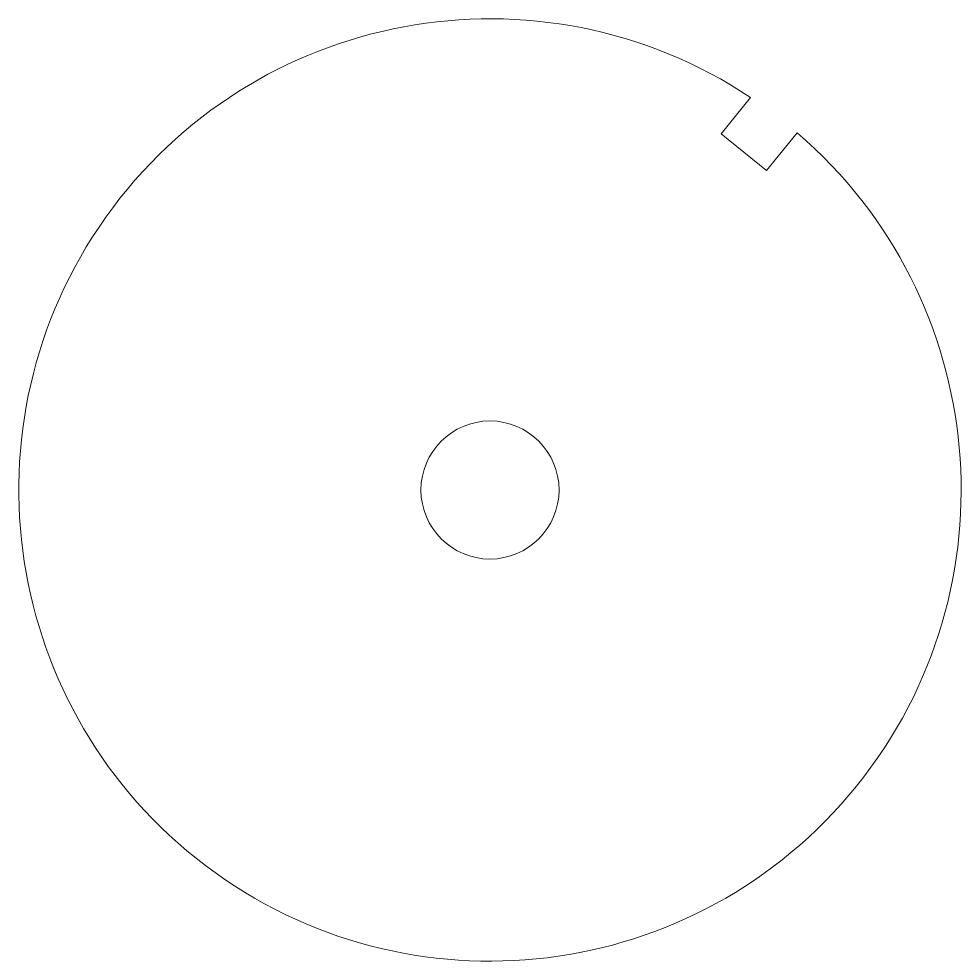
# Model space of a CAD drawing. Header units: inches. Extents: x 0.44 to 7.69, y 0.84 to 8.09.
import ezdxf

# ---------------------------------------------------------------- set-up
doc = ezdxf.new("R2010")
doc.units = ezdxf.units.IN
doc.header["$MEASUREMENT"] = 0

msp = doc.modelspace()

# ---------------------------------------------------------------- linework, layer by layer
at = {"color": 7, "linetype": 'Continuous', "lineweight": 15}
for p, q in [((5.8437, 7.2029), (6.0706, 7.4817)), ((6.1928, 6.9189), (5.8437, 7.2029)), ((6.4295, 7.2098), (6.1928, 6.9189))]:
    msp.add_line(p, q, dxfattribs=at)
msp.add_circle((4.0652, 4.4619), 0.5312, dxfattribs=at)
msp.add_arc((4.0652, 4.4619), 3.625, 56.41327, 49.29185, dxfattribs=at)

doc.saveas('drawing.dxf')
